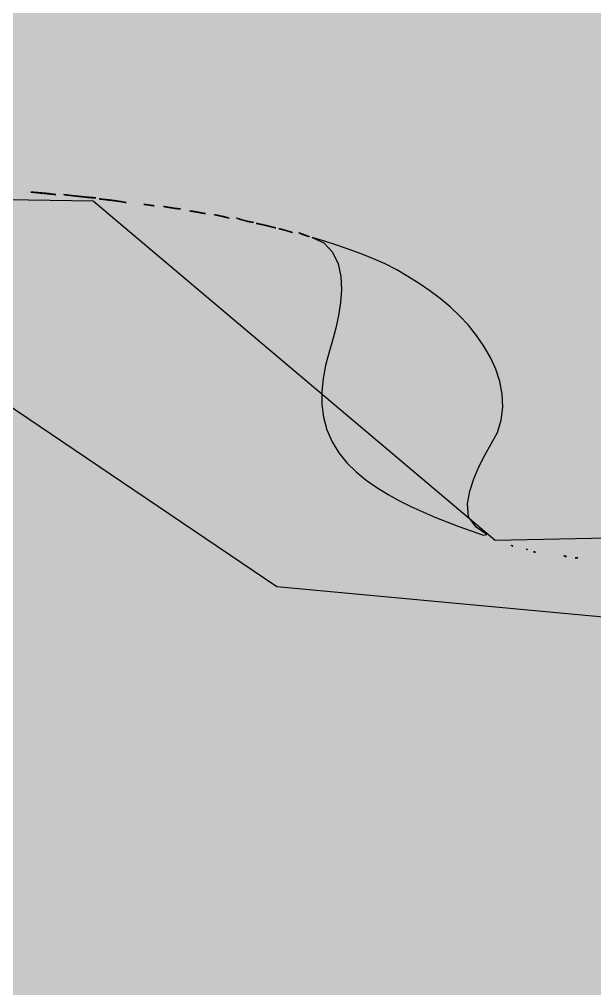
# Model space of a CAD drawing. Extents: x 0 to 1501, y 0 to 1722.
# Drawn here: x 106.284 to 107.165, y 1666.705 to 1668.19 of the extents above; entities that cross this region are included whole.
import ezdxf

# ---------------------------------------------------------------- set-up
doc = ezdxf.new("R2010")
doc.units = 0

msp = doc.modelspace()

# ---------------------------------------------------------------- hatches: boundary and pattern name
at = {"true_color": 0xf8f9fa}
msp.add_hatch(color=256, dxfattribs=at).paths.add_polyline_path([(0, 1722), (1280, 1722), (1280, 1002), (0, 1002)], flags=0)
at = {"true_color": 0xffffff}
for points in [[(0, 1722), (1280, 1722), (1280, 1656), (0, 1656)], [(124.2185, 1673.1045), (125.1031, 1673.3831), (125.9574, 1673.8873), (126.7907, 1674.4255), (126.3947, 1673.8682), (126.4948, 1673.599), (127.2128, 1674.2826), (127.8518, 1675.0394), (128.4795, 1675.7998), (129.1412, 1676.5348), (128.9962, 1676.4586), (128.3231, 1675.7296), (127.6691, 1674.9842), (127.0627, 1674.2159), (126.5213, 1673.89), (127.1729, 1674.6363), (126.4734, 1674.4188), (125.6234, 1673.9074), (124.7639, 1673.4116), (123.8934, 1672.9357), (123.0055, 1672.493), (122.0998, 1672.0882), (121.195, 1671.8706), (121.4652, 1672.6326), (120.489, 1672.51), (119.5589, 1672.1669), (118.6812, 1671.7059), (118.3606, 1670.9867), (117.997, 1670.5677), (117.0387, 1670.3117), (116.0678, 1670.1071), (115.0972, 1669.9013), (114.1282, 1669.6881), (113.18, 1669.3967), (112.2477, 1669.0574), (111.2909, 1668.7957), (110.3207, 1668.588), (109.3425, 1668.4237), (108.3717, 1668.2257), (108.8471, 1667.7892), (108.9744, 1667.5866), (107.9982, 1667.4119), (107.0133, 1667.3916), (106.3973, 1667.9117), (105.4056, 1667.927), (104.4134, 1667.934), (103.4216, 1667.9591), (102.4307, 1668.0094), (101.4421, 1668.0945), (100.4561, 1668.2043), (99.4982, 1668.4067), (98.6387, 1668.8998), (97.7182, 1669.2697), (97.1572, 1669.3012), (97.4577, 1669.2346), (98.3988, 1668.9224), (99.2624, 1668.4382), (100.1973, 1668.1171), (101.1808, 1667.9866), (102.1666, 1667.8746), (103.0666, 1667.8082), (104.0573, 1667.7546), (105.0493, 1667.735), (106.0413, 1667.7517), (106.6787, 1667.3209), (107.6623, 1667.2298), (108.649, 1667.3274), (109.6038, 1667.5865), (109.1699, 1667.9364), (109.0997, 1668.1672), (110.081, 1668.3125), (111.0535, 1668.5088), (112.0144, 1668.7558), (112.9635, 1669.0445), (113.9058, 1669.3553), (114.6731, 1669.5616), (115.6407, 1669.7748), (116.6141, 1669.9668), (117.5805, 1670.1907), (118.509, 1670.5336), (118.9316, 1671.166), (119.1263, 1671.6947), (120.0448, 1672.0691), (120.9986, 1672.3382), (120.7719, 1671.676), (121.661, 1671.7064), (122.5811, 1672.0775), (123.4825, 1672.4919), (124.2185, 1673.1045)]]:
    msp.add_hatch(color=256, dxfattribs=at).paths.add_polyline_path(points, flags=0)
at = {"true_color": 0x231f20}
for points in [[(106.34, 1667.9215), (106.3388, 1667.9217), (106.3376, 1667.9218), (106.3364, 1667.922), (106.3352, 1667.9222), (106.334, 1667.9223), (106.3328, 1667.9225), (106.3316, 1667.9227), (106.3304, 1667.9228), (106.3292, 1667.923), (106.328, 1667.9231), (106.3268, 1667.9232), (106.3256, 1667.9234), (106.3244, 1667.9235), (106.3232, 1667.9236), (106.322, 1667.9238), (106.3208, 1667.9239), (106.3196, 1667.924), (106.3184, 1667.9241), (106.3172, 1667.9242), (106.316, 1667.9243), (106.3148, 1667.9244), (106.3136, 1667.9245), (106.3124, 1667.9246), (106.3112, 1667.9247), (106.3099, 1667.9248), (106.3087, 1667.9249), (106.3075, 1667.925), (106.3063, 1667.9251), (106.3051, 1667.9252), (106.3039, 1667.9253), (106.3027, 1667.9254), (106.3015, 1667.9255), (106.3027, 1667.9254), (106.3039, 1667.9252), (106.3051, 1667.9251), (106.3063, 1667.925), (106.3075, 1667.9249), (106.3087, 1667.9248), (106.3099, 1667.9246), (106.3111, 1667.9245), (106.3123, 1667.9244), (106.3135, 1667.9243), (106.3147, 1667.9241), (106.3159, 1667.924), (106.3171, 1667.9239), (106.3183, 1667.9238), (106.3195, 1667.9237), (106.3208, 1667.9235), (106.322, 1667.9234), (106.3232, 1667.9233), (106.3244, 1667.9232), (106.3256, 1667.923), (106.3268, 1667.9229), (106.328, 1667.9228), (106.3292, 1667.9227), (106.3304, 1667.9226), (106.3316, 1667.9224), (106.3328, 1667.9223), (106.334, 1667.9222), (106.3352, 1667.9221), (106.3364, 1667.9219), (106.3376, 1667.9218), (106.3388, 1667.9216), (106.34, 1667.9215)], [(106.401, 1667.9165), (106.3995, 1667.9166), (106.3979, 1667.9167), (106.3964, 1667.9169), (106.3949, 1667.917), (106.3933, 1667.9171), (106.3918, 1667.9172), (106.3903, 1667.9174), (106.3887, 1667.9175), (106.3872, 1667.9176), (106.3857, 1667.9178), (106.3841, 1667.9179), (106.3826, 1667.9181), (106.3811, 1667.9183), (106.3795, 1667.9184), (106.378, 1667.9186), (106.3765, 1667.9187), (106.3749, 1667.9189), (106.3734, 1667.9191), (106.3719, 1667.9192), (106.3703, 1667.9194), (106.3688, 1667.9196), (106.3673, 1667.9197), (106.3658, 1667.9199), (106.3642, 1667.9201), (106.3627, 1667.9203), (106.3612, 1667.9204), (106.3596, 1667.9206), (106.3581, 1667.9208), (106.3566, 1667.921), (106.3551, 1667.9212), (106.3535, 1667.9213), (106.352, 1667.9215), (106.3535, 1667.9213), (106.3551, 1667.9211), (106.3566, 1667.9209), (106.3581, 1667.9208), (106.3596, 1667.9206), (106.3612, 1667.9204), (106.3627, 1667.9202), (106.3642, 1667.92), (106.3658, 1667.9198), (106.3673, 1667.9196), (106.3688, 1667.9195), (106.3703, 1667.9193), (106.3719, 1667.9191), (106.3734, 1667.9189), (106.3749, 1667.9187), (106.3765, 1667.9185), (106.378, 1667.9184), (106.3795, 1667.9182), (106.3811, 1667.9181), (106.3826, 1667.9179), (106.3841, 1667.9178), (106.3856, 1667.9176), (106.3872, 1667.9175), (106.3887, 1667.9173), (106.3902, 1667.9172), (106.3918, 1667.917), (106.3933, 1667.9169), (106.3948, 1667.9168), (106.3964, 1667.9167), (106.3979, 1667.9167), (106.3995, 1667.9166), (106.401, 1667.9165)], [(106.4475, 1667.9095), (106.4462, 1667.9097), (106.445, 1667.9099), (106.4437, 1667.9101), (106.4424, 1667.9104), (106.4411, 1667.9106), (106.4398, 1667.9108), (106.4386, 1667.911), (106.4373, 1667.9112), (106.436, 1667.9114), (106.4347, 1667.9116), (106.4335, 1667.9118), (106.4322, 1667.9119), (106.4309, 1667.9121), (106.4296, 1667.9123), (106.4283, 1667.9125), (106.4271, 1667.9126), (106.4258, 1667.9128), (106.4245, 1667.913), (106.4232, 1667.9131), (106.4219, 1667.9133), (106.4206, 1667.9134), (106.4194, 1667.9136), (106.4181, 1667.9137), (106.4168, 1667.9139), (106.4155, 1667.914), (106.4142, 1667.9142), (106.4129, 1667.9143), (106.4116, 1667.9144), (106.4104, 1667.9146), (106.4091, 1667.9147), (106.4078, 1667.9149), (106.4065, 1667.915), (106.4078, 1667.9148), (106.4091, 1667.9147), (106.4103, 1667.9145), (106.4116, 1667.9144), (106.4129, 1667.9142), (106.4142, 1667.914), (106.4155, 1667.9139), (106.4168, 1667.9137), (106.418, 1667.9136), (106.4193, 1667.9134), (106.4206, 1667.9132), (106.4219, 1667.9131), (106.4232, 1667.9129), (106.4245, 1667.9128), (106.4257, 1667.9126), (106.427, 1667.9124), (106.4283, 1667.9123), (106.4296, 1667.9121), (106.4309, 1667.912), (106.4322, 1667.9118), (106.4334, 1667.9117), (106.4347, 1667.9115), (106.436, 1667.9113), (106.4373, 1667.9112), (106.4386, 1667.911), (106.4399, 1667.9109), (106.4411, 1667.9106), (106.4424, 1667.9104), (106.4437, 1667.9102), (106.445, 1667.91), (106.4462, 1667.9097), (106.4475, 1667.9095)], [(106.4905, 1667.9045), (106.49, 1667.9046), (106.4895, 1667.9046), (106.489, 1667.9047), (106.4885, 1667.9048), (106.488, 1667.9048), (106.4875, 1667.9049), (106.487, 1667.905), (106.4865, 1667.905), (106.486, 1667.9051), (106.4855, 1667.9052), (106.4851, 1667.9052), (106.4846, 1667.9053), (106.4841, 1667.9054), (106.4836, 1667.9054), (106.4831, 1667.9055), (106.4826, 1667.9056), (106.4821, 1667.9056), (106.4816, 1667.9057), (106.4811, 1667.9058), (106.4806, 1667.9058), (106.4801, 1667.9059), (106.4796, 1667.906), (106.4791, 1667.906), (106.4786, 1667.9061), (106.4781, 1667.9061), (106.4776, 1667.9062), (106.4771, 1667.9062), (106.4766, 1667.9063), (106.4761, 1667.9064), (106.4756, 1667.9064), (106.4751, 1667.9065), (106.4746, 1667.9065), (106.4751, 1667.9065), (106.4756, 1667.9064), (106.4761, 1667.9064), (106.4766, 1667.9063), (106.4771, 1667.9063), (106.4776, 1667.9062), (106.4781, 1667.9062), (106.4786, 1667.9061), (106.4791, 1667.9061), (106.4796, 1667.906), (106.4801, 1667.9059), (106.4806, 1667.9059), (106.4811, 1667.9058), (106.4816, 1667.9057), (106.4821, 1667.9057), (106.4826, 1667.9056), (106.4831, 1667.9055), (106.4836, 1667.9055), (106.4841, 1667.9054), (106.4846, 1667.9053), (106.4851, 1667.9052), (106.4855, 1667.9052), (106.486, 1667.9051), (106.4865, 1667.905), (106.487, 1667.905), (106.4875, 1667.9049), (106.488, 1667.9048), (106.4885, 1667.9048), (106.489, 1667.9047), (106.4895, 1667.9046), (106.49, 1667.9046), (106.4905, 1667.9045)], [(106.531, 1667.8995), (106.5302, 1667.8996), (106.5294, 1667.8997), (106.5286, 1667.8998), (106.5277, 1667.8999), (106.5269, 1667.9), (106.5261, 1667.9001), (106.5253, 1667.9002), (106.5245, 1667.9003), (106.5237, 1667.9004), (106.5228, 1667.9005), (106.522, 1667.9006), (106.5212, 1667.9007), (106.5204, 1667.9009), (106.5196, 1667.901), (106.5188, 1667.9011), (106.518, 1667.9012), (106.5171, 1667.9014), (106.5163, 1667.9015), (106.5155, 1667.9016), (106.5147, 1667.9018), (106.5139, 1667.9019), (106.5131, 1667.902), (106.5123, 1667.9022), (106.5115, 1667.9023), (106.5107, 1667.9024), (106.5098, 1667.9026), (106.509, 1667.9027), (106.5082, 1667.9028), (106.5074, 1667.903), (106.5066, 1667.9032), (106.5058, 1667.9033), (106.505, 1667.9035), (106.5058, 1667.9033), (106.5066, 1667.9032), (106.5074, 1667.903), (106.5082, 1667.9028), (106.509, 1667.9027), (106.5098, 1667.9025), (106.5106, 1667.9023), (106.5114, 1667.9022), (106.5123, 1667.9021), (106.5131, 1667.9019), (106.5139, 1667.9018), (106.5147, 1667.9017), (106.5155, 1667.9016), (106.5163, 1667.9014), (106.5171, 1667.9013), (106.518, 1667.9012), (106.5188, 1667.9011), (106.5196, 1667.9009), (106.5204, 1667.9008), (106.5212, 1667.9007), (106.522, 1667.9006), (106.5228, 1667.9005), (106.5237, 1667.9004), (106.5245, 1667.9003), (106.5253, 1667.9002), (106.5261, 1667.9001), (106.5269, 1667.9), (106.5277, 1667.8999), (106.5286, 1667.8998), (106.5294, 1667.8997), (106.5302, 1667.8996), (106.531, 1667.8995)], [(106.5695, 1667.8925), (106.5687, 1667.8926), (106.568, 1667.8927), (106.5672, 1667.8928), (106.5665, 1667.8929), (106.5657, 1667.893), (106.565, 1667.8932), (106.5642, 1667.8933), (106.5635, 1667.8934), (106.5627, 1667.8935), (106.562, 1667.8937), (106.5612, 1667.8938), (106.5605, 1667.8939), (106.5597, 1667.8941), (106.559, 1667.8942), (106.5582, 1667.8944), (106.5575, 1667.8945), (106.5568, 1667.8946), (106.556, 1667.8948), (106.5553, 1667.8949), (106.5545, 1667.8951), (106.5538, 1667.8952), (106.553, 1667.8953), (106.5523, 1667.8955), (106.5515, 1667.8956), (106.5508, 1667.8957), (106.55, 1667.8958), (106.5493, 1667.896), (106.5485, 1667.8961), (106.5478, 1667.8962), (106.547, 1667.8963), (106.5463, 1667.8964), (106.5455, 1667.8965), (106.5463, 1667.8964), (106.547, 1667.8963), (106.5478, 1667.8962), (106.5485, 1667.8961), (106.5493, 1667.896), (106.55, 1667.8958), (106.5508, 1667.8957), (106.5515, 1667.8956), (106.5523, 1667.8955), (106.553, 1667.8953), (106.5538, 1667.8952), (106.5545, 1667.8951), (106.5553, 1667.8949), (106.556, 1667.8948), (106.5568, 1667.8946), (106.5575, 1667.8945), (106.5582, 1667.8944), (106.559, 1667.8942), (106.5597, 1667.8941), (106.5605, 1667.8939), (106.5612, 1667.8938), (106.562, 1667.8937), (106.5627, 1667.8935), (106.5635, 1667.8934), (106.5642, 1667.8933), (106.565, 1667.8932), (106.5657, 1667.893), (106.5665, 1667.8929), (106.5672, 1667.8928), (106.568, 1667.8927), (106.5687, 1667.8926), (106.5695, 1667.8925)], [(106.6055, 1667.8855), (106.6048, 1667.8857), (106.6041, 1667.8859), (106.6034, 1667.8861), (106.6027, 1667.8863), (106.6019, 1667.8865), (106.6012, 1667.8867), (106.6005, 1667.8869), (106.5998, 1667.8871), (106.5991, 1667.8873), (106.5984, 1667.8874), (106.5976, 1667.8876), (106.5969, 1667.8878), (106.5962, 1667.8879), (106.5955, 1667.8881), (106.5948, 1667.8883), (106.594, 1667.8884), (106.5933, 1667.8886), (106.5926, 1667.8887), (106.5919, 1667.8889), (106.5912, 1667.889), (106.5904, 1667.8892), (106.5897, 1667.8894), (106.589, 1667.8895), (106.5883, 1667.8897), (106.5875, 1667.8898), (106.5868, 1667.89), (106.5861, 1667.8902), (106.5854, 1667.8903), (106.5847, 1667.8905), (106.5839, 1667.8907), (106.5832, 1667.8908), (106.5825, 1667.891), (106.5832, 1667.8908), (106.5839, 1667.8906), (106.5847, 1667.8905), (106.5854, 1667.8903), (106.5861, 1667.8901), (106.5868, 1667.89), (106.5875, 1667.8898), (106.5883, 1667.8896), (106.589, 1667.8895), (106.5897, 1667.8893), (106.5904, 1667.8892), (106.5911, 1667.889), (106.5919, 1667.8889), (106.5926, 1667.8887), (106.5933, 1667.8885), (106.594, 1667.8884), (106.5948, 1667.8882), (106.5955, 1667.8881), (106.5962, 1667.8879), (106.5969, 1667.8877), (106.5976, 1667.8876), (106.5984, 1667.8874), (106.5991, 1667.8872), (106.5998, 1667.887), (106.6005, 1667.8868), (106.6012, 1667.8867), (106.6019, 1667.8865), (106.6026, 1667.8863), (106.6034, 1667.8861), (106.6041, 1667.8859), (106.6048, 1667.8857), (106.6055, 1667.8855)], [(106.643, 1667.879), (106.6422, 1667.8791), (106.6413, 1667.8792), (106.6405, 1667.8793), (106.6396, 1667.8795), (106.6388, 1667.8796), (106.6379, 1667.8797), (106.6371, 1667.8799), (106.6363, 1667.8801), (106.6354, 1667.8802), (106.6346, 1667.8804), (106.6337, 1667.8806), (106.6329, 1667.8808), (106.6321, 1667.881), (106.6313, 1667.8812), (106.6304, 1667.8814), (106.6296, 1667.8816), (106.6288, 1667.8819), (106.628, 1667.8821), (106.6271, 1667.8824), (106.6263, 1667.8826), (106.6255, 1667.8828), (106.6247, 1667.8831), (106.6239, 1667.8833), (106.6231, 1667.8836), (106.6222, 1667.8838), (106.6214, 1667.8841), (106.6206, 1667.8843), (106.6198, 1667.8845), (106.619, 1667.8848), (106.6181, 1667.885), (106.6173, 1667.8853), (106.6165, 1667.8855), (106.6173, 1667.8853), (106.6181, 1667.885), (106.619, 1667.8848), (106.6198, 1667.8845), (106.6206, 1667.8843), (106.6214, 1667.8841), (106.6222, 1667.8838), (106.6231, 1667.8836), (106.6239, 1667.8834), (106.6247, 1667.8831), (106.6255, 1667.8829), (106.6263, 1667.8826), (106.6272, 1667.8824), (106.628, 1667.8822), (106.6288, 1667.8819), (106.6296, 1667.8817), (106.6304, 1667.8815), (106.6313, 1667.8812), (106.6321, 1667.881), (106.6329, 1667.8807), (106.6337, 1667.8805), (106.6346, 1667.8804), (106.6354, 1667.8802), (106.6362, 1667.88), (106.6371, 1667.8799), (106.6379, 1667.8797), (106.6388, 1667.8796), (106.6396, 1667.8794), (106.6405, 1667.8793), (106.6413, 1667.8792), (106.6422, 1667.8791), (106.643, 1667.879)], [(106.677, 1667.8705), (106.6761, 1667.8707), (106.6751, 1667.871), (106.6742, 1667.8712), (106.6733, 1667.8714), (106.6723, 1667.8717), (106.6714, 1667.8719), (106.6705, 1667.8721), (106.6695, 1667.8723), (106.6686, 1667.8726), (106.6677, 1667.8728), (106.6667, 1667.873), (106.6658, 1667.8733), (106.6649, 1667.8735), (106.6639, 1667.8737), (106.663, 1667.874), (106.662, 1667.8742), (106.6611, 1667.8744), (106.6602, 1667.8747), (106.6592, 1667.8749), (106.6583, 1667.8751), (106.6574, 1667.8753), (106.6564, 1667.8755), (106.6555, 1667.8757), (106.6545, 1667.8759), (106.6536, 1667.8761), (106.6527, 1667.8763), (106.6517, 1667.8765), (106.6508, 1667.8767), (106.6498, 1667.8769), (106.6489, 1667.8771), (106.6479, 1667.8773), (106.647, 1667.8775), (106.6479, 1667.8773), (106.6489, 1667.8771), (106.6498, 1667.8769), (106.6508, 1667.8767), (106.6517, 1667.8765), (106.6527, 1667.8763), (106.6536, 1667.8761), (106.6545, 1667.8759), (106.6555, 1667.8757), (106.6564, 1667.8755), (106.6574, 1667.8753), (106.6583, 1667.8751), (106.6592, 1667.8749), (106.6602, 1667.8747), (106.6611, 1667.8744), (106.662, 1667.8742), (106.663, 1667.874), (106.6639, 1667.8737), (106.6649, 1667.8735), (106.6658, 1667.8733), (106.6667, 1667.8731), (106.6677, 1667.8728), (106.6686, 1667.8726), (106.6695, 1667.8724), (106.6705, 1667.8721), (106.6714, 1667.8719), (106.6723, 1667.8717), (106.6733, 1667.8714), (106.6742, 1667.8712), (106.6751, 1667.871), (106.6761, 1667.8707), (106.677, 1667.8705)], [(106.7025, 1667.8635), (106.7018, 1667.8637), (106.7012, 1667.8639), (106.7005, 1667.8641), (106.6999, 1667.8643), (106.6992, 1667.8645), (106.6986, 1667.8647), (106.6979, 1667.8649), (106.6973, 1667.8651), (106.6966, 1667.8652), (106.696, 1667.8654), (106.6953, 1667.8656), (106.6946, 1667.8658), (106.694, 1667.866), (106.6933, 1667.8662), (106.6927, 1667.8664), (106.692, 1667.8666), (106.6914, 1667.8668), (106.6907, 1667.867), (106.6901, 1667.8672), (106.6894, 1667.8674), (106.6888, 1667.8676), (106.6881, 1667.8678), (106.6874, 1667.8679), (106.6868, 1667.8681), (106.6861, 1667.8683), (106.6855, 1667.8685), (106.6848, 1667.8686), (106.6841, 1667.8688), (106.6835, 1667.869), (106.6828, 1667.8692), (106.6822, 1667.8693), (106.6815, 1667.8695), (106.6822, 1667.8693), (106.6828, 1667.8692), (106.6835, 1667.869), (106.6841, 1667.8688), (106.6848, 1667.8686), (106.6855, 1667.8685), (106.6861, 1667.8683), (106.6868, 1667.8681), (106.6874, 1667.868), (106.6881, 1667.8678), (106.6888, 1667.8676), (106.6894, 1667.8674), (106.6901, 1667.8673), (106.6907, 1667.8671), (106.6914, 1667.8669), (106.6921, 1667.8667), (106.6927, 1667.8665), (106.6934, 1667.8663), (106.694, 1667.8661), (106.6947, 1667.8659), (106.6953, 1667.8657), (106.696, 1667.8655), (106.6966, 1667.8653), (106.6973, 1667.8651), (106.6979, 1667.8649), (106.6986, 1667.8647), (106.6992, 1667.8645), (106.6999, 1667.8643), (106.7005, 1667.8641), (106.7012, 1667.8639), (106.7018, 1667.8637), (106.7025, 1667.8635)], [(106.7285, 1667.857), (106.728, 1667.8572), (106.7275, 1667.8574), (106.727, 1667.8576), (106.7265, 1667.8577), (106.726, 1667.8579), (106.7255, 1667.8581), (106.725, 1667.8583), (106.7245, 1667.8585), (106.724, 1667.8587), (106.7235, 1667.8589), (106.723, 1667.8591), (106.7225, 1667.8592), (106.722, 1667.8594), (106.7215, 1667.8596), (106.721, 1667.8598), (106.7205, 1667.86), (106.72, 1667.8602), (106.7195, 1667.8604), (106.719, 1667.8606), (106.7185, 1667.8608), (106.718, 1667.8609), (106.7175, 1667.8611), (106.717, 1667.8613), (106.7165, 1667.8615), (106.716, 1667.8617), (106.7155, 1667.8619), (106.715, 1667.8621), (106.7145, 1667.8623), (106.714, 1667.8624), (106.7135, 1667.8626), (106.713, 1667.8628), (106.7125, 1667.863), (106.713, 1667.8628), (106.7135, 1667.8625), (106.714, 1667.8623), (106.7144, 1667.8621), (106.7149, 1667.8618), (106.7154, 1667.8616), (106.7159, 1667.8614), (106.7164, 1667.8612), (106.7169, 1667.861), (106.7174, 1667.8608), (106.7179, 1667.8606), (106.7184, 1667.8604), (106.7189, 1667.8602), (106.7194, 1667.8601), (106.7199, 1667.8599), (106.7204, 1667.8597), (106.7209, 1667.8596), (106.7214, 1667.8594), (106.7219, 1667.8592), (106.7224, 1667.8591), (106.7229, 1667.8589), (106.7234, 1667.8587), (106.724, 1667.8586), (106.7245, 1667.8584), (106.725, 1667.8582), (106.7255, 1667.8581), (106.726, 1667.8579), (106.7265, 1667.8577), (106.727, 1667.8576), (106.7275, 1667.8574), (106.728, 1667.8572), (106.7285, 1667.857)], [(106.7325, 1667.856), (106.7505, 1667.8479), (106.764, 1667.8334), (106.7724, 1667.8154), (106.7765, 1667.7959), (106.7774, 1667.7761), (106.7761, 1667.7562), (106.7731, 1667.7365), (106.7689, 1667.7171), (106.7637, 1667.6979), (106.758, 1667.6788), (106.7531, 1667.6595), (106.7496, 1667.6399), (106.7476, 1667.6201), (106.7477, 1667.6002), (106.7502, 1667.5805), (106.7553, 1667.5613), (106.7631, 1667.543), (106.7735, 1667.526), (106.786, 1667.5106), (106.8002, 1667.4966), (106.8156, 1667.484), (106.8319, 1667.4726), (106.8489, 1667.4622), (106.8663, 1667.4526), (106.8841, 1667.4437), (106.9022, 1667.4354), (106.9205, 1667.4276), (106.939, 1667.4202), (106.9576, 1667.4131), (106.9763, 1667.4063), (106.9951, 1667.3998), (107.0002, 1667.4007), (106.9841, 1667.4122), (106.9722, 1667.428), (106.9708, 1667.4477), (106.9744, 1667.4672), (106.9804, 1667.4862), (106.988, 1667.5046), (106.997, 1667.5223), (107.007, 1667.5395), (107.0164, 1667.5571), (107.0223, 1667.576), (107.0247, 1667.5958), (107.0238, 1667.6156), (107.0201, 1667.6352), (107.0139, 1667.6541), (107.0058, 1667.6722), (106.9959, 1667.6895), (106.9845, 1667.7058), (106.972, 1667.7213), (106.9584, 1667.7358), (106.9439, 1667.7495), (106.9287, 1667.7623), (106.9128, 1667.7743), (106.8964, 1667.7856), (106.8795, 1667.7961), (106.8624, 1667.8062), (106.8447, 1667.8153), (106.8265, 1667.8233), (106.808, 1667.8307), (106.7893, 1667.8376), (106.7705, 1667.8441), (106.7515, 1667.8502), (106.7325, 1667.856)], [(107.038, 1667.3845), (107.0381, 1667.3844), (107.0381, 1667.3844), (107.0382, 1667.3843), (107.0382, 1667.3843), (107.0383, 1667.3842), (107.0384, 1667.3842), (107.0384, 1667.3841), (107.0385, 1667.3841), (107.0385, 1667.384), (107.0386, 1667.384), (107.0387, 1667.3839), (107.0387, 1667.3838), (107.0388, 1667.3838), (107.0388, 1667.3837), (107.0389, 1667.3837), (107.039, 1667.3836), (107.039, 1667.3836), (107.0391, 1667.3836), (107.0392, 1667.3835), (107.0392, 1667.3835), (107.0393, 1667.3834), (107.0394, 1667.3834), (107.0394, 1667.3833), (107.0395, 1667.3833), (107.0396, 1667.3833), (107.0396, 1667.3832), (107.0397, 1667.3832), (107.0398, 1667.3831), (107.0398, 1667.3831), (107.0399, 1667.3831), (107.04, 1667.383), (107.0399, 1667.383), (107.0399, 1667.383), (107.0398, 1667.383), (107.0397, 1667.383), (107.0396, 1667.383), (107.0395, 1667.3831), (107.0395, 1667.3831), (107.0394, 1667.3832), (107.0393, 1667.3832), (107.0393, 1667.3832), (107.0392, 1667.3833), (107.0391, 1667.3833), (107.0391, 1667.3834), (107.039, 1667.3834), (107.0389, 1667.3834), (107.0388, 1667.3835), (107.0388, 1667.3835), (107.0387, 1667.3836), (107.0386, 1667.3836), (107.0386, 1667.3836), (107.0385, 1667.3837), (107.0384, 1667.3837), (107.0384, 1667.3838), (107.0384, 1667.3839), (107.0383, 1667.3839), (107.0383, 1667.384), (107.0382, 1667.3841), (107.0382, 1667.3842), (107.0382, 1667.3842), (107.0381, 1667.3843), (107.0381, 1667.3844), (107.038, 1667.3844), (107.038, 1667.3845)], [(107.061, 1667.3785), (107.061, 1667.3785), (107.0611, 1667.3784), (107.0611, 1667.3784), (107.0611, 1667.3784), (107.0612, 1667.3783), (107.0612, 1667.3783), (107.0612, 1667.3783), (107.0613, 1667.3783), (107.0613, 1667.3782), (107.0613, 1667.3782), (107.0613, 1667.3782), (107.0614, 1667.3781), (107.0614, 1667.3781), (107.0614, 1667.3781), (107.0615, 1667.378), (107.0615, 1667.378), (107.0615, 1667.378), (107.0616, 1667.3779), (107.0616, 1667.3779), (107.0616, 1667.3779), (107.0617, 1667.3778), (107.0617, 1667.3778), (107.0617, 1667.3778), (107.0618, 1667.3778), (107.0618, 1667.3777), (107.0618, 1667.3777), (107.0618, 1667.3777), (107.0619, 1667.3776), (107.0619, 1667.3776), (107.0619, 1667.3776), (107.062, 1667.3775), (107.062, 1667.3775), (107.062, 1667.3775), (107.0619, 1667.3776), (107.0619, 1667.3776), (107.0619, 1667.3776), (107.0618, 1667.3777), (107.0618, 1667.3777), (107.0618, 1667.3777), (107.0618, 1667.3778), (107.0617, 1667.3778), (107.0617, 1667.3778), (107.0617, 1667.3778), (107.0616, 1667.3779), (107.0616, 1667.3779), (107.0616, 1667.3779), (107.0615, 1667.378), (107.0615, 1667.378), (107.0615, 1667.378), (107.0614, 1667.3781), (107.0614, 1667.3781), (107.0614, 1667.3781), (107.0613, 1667.3782), (107.0613, 1667.3782), (107.0613, 1667.3782), (107.0613, 1667.3783), (107.0612, 1667.3783), (107.0612, 1667.3783), (107.0612, 1667.3783), (107.0611, 1667.3784), (107.0611, 1667.3784), (107.0611, 1667.3784), (107.061, 1667.3785), (107.061, 1667.3785)], [(107.072, 1667.3745), (107.0721, 1667.3745), (107.0722, 1667.3744), (107.0723, 1667.3744), (107.0724, 1667.3743), (107.0725, 1667.3743), (107.0725, 1667.3743), (107.0726, 1667.3742), (107.0727, 1667.3742), (107.0728, 1667.3741), (107.0729, 1667.3741), (107.073, 1667.3741), (107.0731, 1667.374), (107.0732, 1667.374), (107.0733, 1667.374), (107.0734, 1667.3739), (107.0735, 1667.3739), (107.0736, 1667.3739), (107.0737, 1667.3739), (107.0738, 1667.3738), (107.0739, 1667.3738), (107.074, 1667.3738), (107.074, 1667.3738), (107.0741, 1667.3737), (107.0742, 1667.3737), (107.0743, 1667.3737), (107.0744, 1667.3737), (107.0745, 1667.3736), (107.0746, 1667.3736), (107.0747, 1667.3736), (107.0748, 1667.3736), (107.0749, 1667.3735), (107.075, 1667.3735), (107.0749, 1667.3736), (107.0748, 1667.3736), (107.0747, 1667.3737), (107.0746, 1667.3737), (107.0746, 1667.3737), (107.0745, 1667.3738), (107.0744, 1667.3738), (107.0743, 1667.3739), (107.0742, 1667.3739), (107.0741, 1667.3739), (107.074, 1667.374), (107.0739, 1667.374), (107.0738, 1667.374), (107.0737, 1667.374), (107.0736, 1667.3741), (107.0735, 1667.3741), (107.0734, 1667.3741), (107.0733, 1667.3742), (107.0732, 1667.3742), (107.0732, 1667.3742), (107.0731, 1667.3742), (107.073, 1667.3743), (107.0729, 1667.3743), (107.0728, 1667.3743), (107.0727, 1667.3744), (107.0726, 1667.3744), (107.0725, 1667.3744), (107.0724, 1667.3745), (107.0723, 1667.3745), (107.0722, 1667.3745), (107.0721, 1667.3745), (107.072, 1667.3745)], [(107.1185, 1667.368), (107.1186, 1667.368), (107.1187, 1667.3679), (107.1189, 1667.3679), (107.119, 1667.3678), (107.1191, 1667.3678), (107.1192, 1667.3677), (107.1194, 1667.3677), (107.1195, 1667.3677), (107.1196, 1667.3676), (107.1197, 1667.3676), (107.1198, 1667.3675), (107.12, 1667.3675), (107.1201, 1667.3675), (107.1202, 1667.3675), (107.1203, 1667.3674), (107.1205, 1667.3674), (107.1206, 1667.3674), (107.1207, 1667.3674), (107.1209, 1667.3673), (107.121, 1667.3673), (107.1211, 1667.3673), (107.1212, 1667.3673), (107.1214, 1667.3672), (107.1215, 1667.3672), (107.1216, 1667.3672), (107.1217, 1667.3672), (107.1219, 1667.3671), (107.122, 1667.3671), (107.1221, 1667.3671), (107.1222, 1667.3671), (107.1224, 1667.367), (107.1225, 1667.367), (107.1224, 1667.367), (107.1223, 1667.3671), (107.1221, 1667.3671), (107.122, 1667.3671), (107.1219, 1667.3672), (107.1218, 1667.3672), (107.1216, 1667.3673), (107.1215, 1667.3673), (107.1214, 1667.3673), (107.1213, 1667.3674), (107.1211, 1667.3674), (107.121, 1667.3675), (107.1209, 1667.3675), (107.1208, 1667.3675), (107.1206, 1667.3676), (107.1205, 1667.3676), (107.1204, 1667.3676), (107.1203, 1667.3676), (107.1201, 1667.3677), (107.12, 1667.3677), (107.1199, 1667.3677), (107.1198, 1667.3677), (107.1196, 1667.3678), (107.1195, 1667.3678), (107.1194, 1667.3678), (107.1193, 1667.3678), (107.1191, 1667.3679), (107.119, 1667.3679), (107.1189, 1667.3679), (107.1188, 1667.368), (107.1186, 1667.368), (107.1185, 1667.368)], [(107.1355, 1667.365), (107.1356, 1667.365), (107.1357, 1667.365), (107.1359, 1667.365), (107.136, 1667.365), (107.1361, 1667.365), (107.1362, 1667.365), (107.1364, 1667.365), (107.1365, 1667.365), (107.1366, 1667.365), (107.1367, 1667.365), (107.1369, 1667.365), (107.137, 1667.365), (107.1371, 1667.365), (107.1372, 1667.365), (107.1374, 1667.365), (107.1375, 1667.365), (107.1376, 1667.365), (107.1378, 1667.365), (107.1379, 1667.365), (107.138, 1667.365), (107.1381, 1667.365), (107.1383, 1667.365), (107.1384, 1667.365), (107.1385, 1667.365), (107.1386, 1667.365), (107.1388, 1667.365), (107.1389, 1667.365), (107.139, 1667.365), (107.1391, 1667.365), (107.1392, 1667.365), (107.1394, 1667.365), (107.1395, 1667.365), (107.1394, 1667.365), (107.1392, 1667.365), (107.1391, 1667.365), (107.139, 1667.365), (107.1389, 1667.365), (107.1388, 1667.365), (107.1386, 1667.365), (107.1385, 1667.365), (107.1384, 1667.365), (107.1383, 1667.365), (107.1381, 1667.365), (107.138, 1667.365), (107.1379, 1667.365), (107.1378, 1667.365), (107.1376, 1667.365), (107.1375, 1667.365), (107.1374, 1667.365), (107.1372, 1667.365), (107.1371, 1667.365), (107.137, 1667.365), (107.1369, 1667.365), (107.1367, 1667.365), (107.1366, 1667.365), (107.1365, 1667.365), (107.1364, 1667.365), (107.1362, 1667.365), (107.1361, 1667.365), (107.136, 1667.365), (107.1359, 1667.365), (107.1357, 1667.365), (107.1356, 1667.365), (107.1355, 1667.365)]]:
    msp.add_hatch(color=256, dxfattribs=at).paths.add_polyline_path(points, flags=0)

# ---------------------------------------------------------------- linework, layer by layer
at = {"true_color": 0xffffff}
for points in [[(117.997, 1670.5677), (117.0387, 1670.3117), (116.0678, 1670.1071), (115.0972, 1669.9013), (114.1282, 1669.6881), (113.18, 1669.3967), (112.2477, 1669.0574), (111.2909, 1668.7957), (110.3207, 1668.588), (109.3425, 1668.4237), (108.3717, 1668.2257), (108.8471, 1667.7892), (108.9744, 1667.5866), (107.9982, 1667.4119), (107.0133, 1667.3916), (106.3973, 1667.9117), (105.4056, 1667.927), (104.4134, 1667.934), (103.4216, 1667.9591), (102.4307, 1668.0094), (101.4421, 1668.0945)], [(101.1808, 1667.9866), (102.1666, 1667.8746), (103.0666, 1667.8082), (104.0573, 1667.7546), (105.0493, 1667.735), (106.0413, 1667.7517), (106.6787, 1667.3209), (107.6623, 1667.2298), (108.649, 1667.3274), (109.6038, 1667.5865), (109.1699, 1667.9364), (109.0997, 1668.1672), (110.081, 1668.3125), (111.0535, 1668.5088), (112.0144, 1668.7558), (112.9635, 1669.0445), (113.9058, 1669.3553), (114.6731, 1669.5616), (115.6407, 1669.7748), (116.6141, 1669.9668), (117.5805, 1670.1907)]]:
    msp.add_lwpolyline(points, dxfattribs=at)
at = {"true_color": 0x231f20}
for points in [[(106.34, 1667.9215), (106.3388, 1667.9217), (106.3376, 1667.9218), (106.3364, 1667.922), (106.3352, 1667.9222), (106.334, 1667.9223), (106.3328, 1667.9225), (106.3316, 1667.9227), (106.3304, 1667.9228), (106.3292, 1667.923), (106.328, 1667.9231), (106.3268, 1667.9232), (106.3256, 1667.9234), (106.3244, 1667.9235), (106.3232, 1667.9236), (106.322, 1667.9238), (106.3208, 1667.9239), (106.3196, 1667.924), (106.3184, 1667.9241), (106.3172, 1667.9242), (106.316, 1667.9243), (106.3148, 1667.9244), (106.3136, 1667.9245), (106.3124, 1667.9246), (106.3112, 1667.9247), (106.3099, 1667.9248), (106.3087, 1667.9249), (106.3075, 1667.925), (106.3063, 1667.9251), (106.3051, 1667.9252), (106.3039, 1667.9253), (106.3027, 1667.9254), (106.3015, 1667.9255), (106.3027, 1667.9254), (106.3039, 1667.9252), (106.3051, 1667.9251), (106.3063, 1667.925), (106.3075, 1667.9249), (106.3087, 1667.9248), (106.3099, 1667.9246), (106.3111, 1667.9245), (106.3123, 1667.9244), (106.3135, 1667.9243), (106.3147, 1667.9241), (106.3159, 1667.924), (106.3171, 1667.9239), (106.3183, 1667.9238), (106.3195, 1667.9237), (106.3208, 1667.9235), (106.322, 1667.9234), (106.3232, 1667.9233), (106.3244, 1667.9232), (106.3256, 1667.923), (106.3268, 1667.9229), (106.328, 1667.9228), (106.3292, 1667.9227), (106.3304, 1667.9226), (106.3316, 1667.9224), (106.3328, 1667.9223), (106.334, 1667.9222), (106.3352, 1667.9221), (106.3364, 1667.9219), (106.3376, 1667.9218), (106.3388, 1667.9216), (106.34, 1667.9215)], [(106.401, 1667.9165), (106.3995, 1667.9166), (106.3979, 1667.9167), (106.3964, 1667.9169), (106.3949, 1667.917), (106.3933, 1667.9171), (106.3918, 1667.9172), (106.3903, 1667.9174), (106.3887, 1667.9175), (106.3872, 1667.9176), (106.3857, 1667.9178), (106.3841, 1667.9179), (106.3826, 1667.9181), (106.3811, 1667.9183), (106.3795, 1667.9184), (106.378, 1667.9186), (106.3765, 1667.9187), (106.3749, 1667.9189), (106.3734, 1667.9191), (106.3719, 1667.9192), (106.3703, 1667.9194), (106.3688, 1667.9196), (106.3673, 1667.9197), (106.3658, 1667.9199), (106.3642, 1667.9201), (106.3627, 1667.9203), (106.3612, 1667.9204), (106.3596, 1667.9206), (106.3581, 1667.9208), (106.3566, 1667.921), (106.3551, 1667.9212), (106.3535, 1667.9213), (106.352, 1667.9215), (106.3535, 1667.9213), (106.3551, 1667.9211), (106.3566, 1667.9209), (106.3581, 1667.9208), (106.3596, 1667.9206), (106.3612, 1667.9204), (106.3627, 1667.9202), (106.3642, 1667.92), (106.3658, 1667.9198), (106.3673, 1667.9196), (106.3688, 1667.9195), (106.3703, 1667.9193), (106.3719, 1667.9191), (106.3734, 1667.9189), (106.3749, 1667.9187), (106.3765, 1667.9185), (106.378, 1667.9184), (106.3795, 1667.9182), (106.3811, 1667.9181), (106.3826, 1667.9179), (106.3841, 1667.9178), (106.3856, 1667.9176), (106.3872, 1667.9175), (106.3887, 1667.9173), (106.3902, 1667.9172), (106.3918, 1667.917), (106.3933, 1667.9169), (106.3948, 1667.9168), (106.3964, 1667.9167), (106.3979, 1667.9167), (106.3995, 1667.9166), (106.401, 1667.9165)], [(106.4475, 1667.9095), (106.4462, 1667.9097), (106.445, 1667.9099), (106.4437, 1667.9101), (106.4424, 1667.9104), (106.4411, 1667.9106), (106.4398, 1667.9108), (106.4386, 1667.911), (106.4373, 1667.9112), (106.436, 1667.9114), (106.4347, 1667.9116), (106.4335, 1667.9118), (106.4322, 1667.9119), (106.4309, 1667.9121), (106.4296, 1667.9123), (106.4283, 1667.9125), (106.4271, 1667.9126), (106.4258, 1667.9128), (106.4245, 1667.913), (106.4232, 1667.9131), (106.4219, 1667.9133), (106.4206, 1667.9134), (106.4194, 1667.9136), (106.4181, 1667.9137), (106.4168, 1667.9139), (106.4155, 1667.914), (106.4142, 1667.9142), (106.4129, 1667.9143), (106.4116, 1667.9144), (106.4104, 1667.9146), (106.4091, 1667.9147), (106.4078, 1667.9149), (106.4065, 1667.915), (106.4078, 1667.9148), (106.4091, 1667.9147), (106.4103, 1667.9145), (106.4116, 1667.9144), (106.4129, 1667.9142), (106.4142, 1667.914), (106.4155, 1667.9139), (106.4168, 1667.9137), (106.418, 1667.9136), (106.4193, 1667.9134), (106.4206, 1667.9132), (106.4219, 1667.9131), (106.4232, 1667.9129), (106.4245, 1667.9128), (106.4257, 1667.9126), (106.427, 1667.9124), (106.4283, 1667.9123), (106.4296, 1667.9121), (106.4309, 1667.912), (106.4322, 1667.9118), (106.4334, 1667.9117), (106.4347, 1667.9115), (106.436, 1667.9113), (106.4373, 1667.9112), (106.4386, 1667.911), (106.4399, 1667.9109), (106.4411, 1667.9106), (106.4424, 1667.9104), (106.4437, 1667.9102), (106.445, 1667.91), (106.4462, 1667.9097), (106.4475, 1667.9095)], [(106.4905, 1667.9045), (106.49, 1667.9046), (106.4895, 1667.9046), (106.489, 1667.9047), (106.4885, 1667.9048), (106.488, 1667.9048), (106.4875, 1667.9049), (106.487, 1667.905), (106.4865, 1667.905), (106.486, 1667.9051), (106.4855, 1667.9052), (106.4851, 1667.9052), (106.4846, 1667.9053), (106.4841, 1667.9054), (106.4836, 1667.9054), (106.4831, 1667.9055), (106.4826, 1667.9056), (106.4821, 1667.9056), (106.4816, 1667.9057), (106.4811, 1667.9058), (106.4806, 1667.9058), (106.4801, 1667.9059), (106.4796, 1667.906), (106.4791, 1667.906), (106.4786, 1667.9061), (106.4781, 1667.9061), (106.4776, 1667.9062), (106.4771, 1667.9062), (106.4766, 1667.9063), (106.4761, 1667.9064), (106.4756, 1667.9064), (106.4751, 1667.9065), (106.4746, 1667.9065), (106.4751, 1667.9065), (106.4756, 1667.9064), (106.4761, 1667.9064), (106.4766, 1667.9063), (106.4771, 1667.9063), (106.4776, 1667.9062), (106.4781, 1667.9062), (106.4786, 1667.9061), (106.4791, 1667.9061), (106.4796, 1667.906), (106.4801, 1667.9059), (106.4806, 1667.9059), (106.4811, 1667.9058), (106.4816, 1667.9057), (106.4821, 1667.9057), (106.4826, 1667.9056), (106.4831, 1667.9055), (106.4836, 1667.9055), (106.4841, 1667.9054), (106.4846, 1667.9053), (106.4851, 1667.9052), (106.4855, 1667.9052), (106.486, 1667.9051), (106.4865, 1667.905), (106.487, 1667.905), (106.4875, 1667.9049), (106.488, 1667.9048), (106.4885, 1667.9048), (106.489, 1667.9047), (106.4895, 1667.9046), (106.49, 1667.9046), (106.4905, 1667.9045)], [(106.531, 1667.8995), (106.5302, 1667.8996), (106.5294, 1667.8997), (106.5286, 1667.8998), (106.5277, 1667.8999), (106.5269, 1667.9), (106.5261, 1667.9001), (106.5253, 1667.9002), (106.5245, 1667.9003), (106.5237, 1667.9004), (106.5228, 1667.9005), (106.522, 1667.9006), (106.5212, 1667.9007), (106.5204, 1667.9009), (106.5196, 1667.901), (106.5188, 1667.9011), (106.518, 1667.9012), (106.5171, 1667.9014), (106.5163, 1667.9015), (106.5155, 1667.9016), (106.5147, 1667.9018), (106.5139, 1667.9019), (106.5131, 1667.902), (106.5123, 1667.9022), (106.5115, 1667.9023), (106.5107, 1667.9024), (106.5098, 1667.9026), (106.509, 1667.9027), (106.5082, 1667.9028), (106.5074, 1667.903), (106.5066, 1667.9032), (106.5058, 1667.9033), (106.505, 1667.9035), (106.5058, 1667.9033), (106.5066, 1667.9032), (106.5074, 1667.903), (106.5082, 1667.9028), (106.509, 1667.9027), (106.5098, 1667.9025), (106.5106, 1667.9023), (106.5114, 1667.9022), (106.5123, 1667.9021), (106.5131, 1667.9019), (106.5139, 1667.9018), (106.5147, 1667.9017), (106.5155, 1667.9016), (106.5163, 1667.9014), (106.5171, 1667.9013), (106.518, 1667.9012), (106.5188, 1667.9011), (106.5196, 1667.9009), (106.5204, 1667.9008), (106.5212, 1667.9007), (106.522, 1667.9006), (106.5228, 1667.9005), (106.5237, 1667.9004), (106.5245, 1667.9003), (106.5253, 1667.9002), (106.5261, 1667.9001), (106.5269, 1667.9), (106.5277, 1667.8999), (106.5286, 1667.8998), (106.5294, 1667.8997), (106.5302, 1667.8996), (106.531, 1667.8995)], [(106.5695, 1667.8925), (106.5687, 1667.8926), (106.568, 1667.8927), (106.5672, 1667.8928), (106.5665, 1667.8929), (106.5657, 1667.893), (106.565, 1667.8932), (106.5642, 1667.8933), (106.5635, 1667.8934), (106.5627, 1667.8935), (106.562, 1667.8937), (106.5612, 1667.8938), (106.5605, 1667.8939), (106.5597, 1667.8941), (106.559, 1667.8942), (106.5582, 1667.8944), (106.5575, 1667.8945), (106.5568, 1667.8946), (106.556, 1667.8948), (106.5553, 1667.8949), (106.5545, 1667.8951), (106.5538, 1667.8952), (106.553, 1667.8953), (106.5523, 1667.8955), (106.5515, 1667.8956), (106.5508, 1667.8957), (106.55, 1667.8958), (106.5493, 1667.896), (106.5485, 1667.8961), (106.5478, 1667.8962), (106.547, 1667.8963), (106.5463, 1667.8964), (106.5455, 1667.8965), (106.5463, 1667.8964), (106.547, 1667.8963), (106.5478, 1667.8962), (106.5485, 1667.8961), (106.5493, 1667.896), (106.55, 1667.8958), (106.5508, 1667.8957), (106.5515, 1667.8956), (106.5523, 1667.8955), (106.553, 1667.8953), (106.5538, 1667.8952), (106.5545, 1667.8951), (106.5553, 1667.8949), (106.556, 1667.8948), (106.5568, 1667.8946), (106.5575, 1667.8945), (106.5582, 1667.8944), (106.559, 1667.8942), (106.5597, 1667.8941), (106.5605, 1667.8939), (106.5612, 1667.8938), (106.562, 1667.8937), (106.5627, 1667.8935), (106.5635, 1667.8934), (106.5642, 1667.8933), (106.565, 1667.8932), (106.5657, 1667.893), (106.5665, 1667.8929), (106.5672, 1667.8928), (106.568, 1667.8927), (106.5687, 1667.8926), (106.5695, 1667.8925)], [(106.6055, 1667.8855), (106.6048, 1667.8857), (106.6041, 1667.8859), (106.6034, 1667.8861), (106.6027, 1667.8863), (106.6019, 1667.8865), (106.6012, 1667.8867), (106.6005, 1667.8869), (106.5998, 1667.8871), (106.5991, 1667.8873), (106.5984, 1667.8874), (106.5976, 1667.8876), (106.5969, 1667.8878), (106.5962, 1667.8879), (106.5955, 1667.8881), (106.5948, 1667.8883), (106.594, 1667.8884), (106.5933, 1667.8886), (106.5926, 1667.8887), (106.5919, 1667.8889), (106.5912, 1667.889), (106.5904, 1667.8892), (106.5897, 1667.8894), (106.589, 1667.8895), (106.5883, 1667.8897), (106.5875, 1667.8898), (106.5868, 1667.89), (106.5861, 1667.8902), (106.5854, 1667.8903), (106.5847, 1667.8905), (106.5839, 1667.8907), (106.5832, 1667.8908), (106.5825, 1667.891), (106.5832, 1667.8908), (106.5839, 1667.8906), (106.5847, 1667.8905), (106.5854, 1667.8903), (106.5861, 1667.8901), (106.5868, 1667.89), (106.5875, 1667.8898), (106.5883, 1667.8896), (106.589, 1667.8895), (106.5897, 1667.8893), (106.5904, 1667.8892), (106.5911, 1667.889), (106.5919, 1667.8889), (106.5926, 1667.8887), (106.5933, 1667.8885), (106.594, 1667.8884), (106.5948, 1667.8882), (106.5955, 1667.8881), (106.5962, 1667.8879), (106.5969, 1667.8877), (106.5976, 1667.8876), (106.5984, 1667.8874), (106.5991, 1667.8872), (106.5998, 1667.887), (106.6005, 1667.8868), (106.6012, 1667.8867), (106.6019, 1667.8865), (106.6026, 1667.8863), (106.6034, 1667.8861), (106.6041, 1667.8859), (106.6048, 1667.8857), (106.6055, 1667.8855)], [(106.643, 1667.879), (106.6422, 1667.8791), (106.6413, 1667.8792), (106.6405, 1667.8793), (106.6396, 1667.8795), (106.6388, 1667.8796), (106.6379, 1667.8797), (106.6371, 1667.8799), (106.6363, 1667.8801), (106.6354, 1667.8802), (106.6346, 1667.8804), (106.6337, 1667.8806), (106.6329, 1667.8808), (106.6321, 1667.881), (106.6313, 1667.8812), (106.6304, 1667.8814), (106.6296, 1667.8816), (106.6288, 1667.8819), (106.628, 1667.8821), (106.6271, 1667.8824), (106.6263, 1667.8826), (106.6255, 1667.8828), (106.6247, 1667.8831), (106.6239, 1667.8833), (106.6231, 1667.8836), (106.6222, 1667.8838), (106.6214, 1667.8841), (106.6206, 1667.8843), (106.6198, 1667.8845), (106.619, 1667.8848), (106.6181, 1667.885), (106.6173, 1667.8853), (106.6165, 1667.8855), (106.6173, 1667.8853), (106.6181, 1667.885), (106.619, 1667.8848), (106.6198, 1667.8845), (106.6206, 1667.8843), (106.6214, 1667.8841), (106.6222, 1667.8838), (106.6231, 1667.8836), (106.6239, 1667.8834), (106.6247, 1667.8831), (106.6255, 1667.8829), (106.6263, 1667.8826), (106.6272, 1667.8824), (106.628, 1667.8822), (106.6288, 1667.8819), (106.6296, 1667.8817), (106.6304, 1667.8815), (106.6313, 1667.8812), (106.6321, 1667.881), (106.6329, 1667.8807), (106.6337, 1667.8805), (106.6346, 1667.8804), (106.6354, 1667.8802), (106.6362, 1667.88), (106.6371, 1667.8799), (106.6379, 1667.8797), (106.6388, 1667.8796), (106.6396, 1667.8794), (106.6405, 1667.8793), (106.6413, 1667.8792), (106.6422, 1667.8791), (106.643, 1667.879)], [(106.677, 1667.8705), (106.6761, 1667.8707), (106.6751, 1667.871), (106.6742, 1667.8712), (106.6733, 1667.8714), (106.6723, 1667.8717), (106.6714, 1667.8719), (106.6705, 1667.8721), (106.6695, 1667.8723), (106.6686, 1667.8726), (106.6677, 1667.8728), (106.6667, 1667.873), (106.6658, 1667.8733), (106.6649, 1667.8735), (106.6639, 1667.8737), (106.663, 1667.874), (106.662, 1667.8742), (106.6611, 1667.8744), (106.6602, 1667.8747), (106.6592, 1667.8749), (106.6583, 1667.8751), (106.6574, 1667.8753), (106.6564, 1667.8755), (106.6555, 1667.8757), (106.6545, 1667.8759), (106.6536, 1667.8761), (106.6527, 1667.8763), (106.6517, 1667.8765), (106.6508, 1667.8767), (106.6498, 1667.8769), (106.6489, 1667.8771), (106.6479, 1667.8773), (106.647, 1667.8775), (106.6479, 1667.8773), (106.6489, 1667.8771), (106.6498, 1667.8769), (106.6508, 1667.8767), (106.6517, 1667.8765), (106.6527, 1667.8763), (106.6536, 1667.8761), (106.6545, 1667.8759), (106.6555, 1667.8757), (106.6564, 1667.8755), (106.6574, 1667.8753), (106.6583, 1667.8751), (106.6592, 1667.8749), (106.6602, 1667.8747), (106.6611, 1667.8744), (106.662, 1667.8742), (106.663, 1667.874), (106.6639, 1667.8737), (106.6649, 1667.8735), (106.6658, 1667.8733), (106.6667, 1667.8731), (106.6677, 1667.8728), (106.6686, 1667.8726), (106.6695, 1667.8724), (106.6705, 1667.8721), (106.6714, 1667.8719), (106.6723, 1667.8717), (106.6733, 1667.8714), (106.6742, 1667.8712), (106.6751, 1667.871), (106.6761, 1667.8707), (106.677, 1667.8705)], [(106.7025, 1667.8635), (106.7018, 1667.8637), (106.7012, 1667.8639), (106.7005, 1667.8641), (106.6999, 1667.8643), (106.6992, 1667.8645), (106.6986, 1667.8647), (106.6979, 1667.8649), (106.6973, 1667.8651), (106.6966, 1667.8652), (106.696, 1667.8654), (106.6953, 1667.8656), (106.6946, 1667.8658), (106.694, 1667.866), (106.6933, 1667.8662), (106.6927, 1667.8664), (106.692, 1667.8666), (106.6914, 1667.8668), (106.6907, 1667.867), (106.6901, 1667.8672), (106.6894, 1667.8674), (106.6888, 1667.8676), (106.6881, 1667.8678), (106.6874, 1667.8679), (106.6868, 1667.8681), (106.6861, 1667.8683), (106.6855, 1667.8685), (106.6848, 1667.8686), (106.6841, 1667.8688), (106.6835, 1667.869), (106.6828, 1667.8692), (106.6822, 1667.8693), (106.6815, 1667.8695), (106.6822, 1667.8693), (106.6828, 1667.8692), (106.6835, 1667.869), (106.6841, 1667.8688), (106.6848, 1667.8686), (106.6855, 1667.8685), (106.6861, 1667.8683), (106.6868, 1667.8681), (106.6874, 1667.868), (106.6881, 1667.8678), (106.6888, 1667.8676), (106.6894, 1667.8674), (106.6901, 1667.8673), (106.6907, 1667.8671), (106.6914, 1667.8669), (106.6921, 1667.8667), (106.6927, 1667.8665), (106.6934, 1667.8663), (106.694, 1667.8661), (106.6947, 1667.8659), (106.6953, 1667.8657), (106.696, 1667.8655), (106.6966, 1667.8653), (106.6973, 1667.8651), (106.6979, 1667.8649), (106.6986, 1667.8647), (106.6992, 1667.8645), (106.6999, 1667.8643), (106.7005, 1667.8641), (106.7012, 1667.8639), (106.7018, 1667.8637), (106.7025, 1667.8635)], [(106.7285, 1667.857), (106.728, 1667.8572), (106.7275, 1667.8574), (106.727, 1667.8576), (106.7265, 1667.8577), (106.726, 1667.8579), (106.7255, 1667.8581), (106.725, 1667.8583), (106.7245, 1667.8585), (106.724, 1667.8587), (106.7235, 1667.8589), (106.723, 1667.8591), (106.7225, 1667.8592), (106.722, 1667.8594), (106.7215, 1667.8596), (106.721, 1667.8598), (106.7205, 1667.86), (106.72, 1667.8602), (106.7195, 1667.8604), (106.719, 1667.8606), (106.7185, 1667.8608), (106.718, 1667.8609), (106.7175, 1667.8611), (106.717, 1667.8613), (106.7165, 1667.8615), (106.716, 1667.8617), (106.7155, 1667.8619), (106.715, 1667.8621), (106.7145, 1667.8623), (106.714, 1667.8624), (106.7135, 1667.8626), (106.713, 1667.8628), (106.7125, 1667.863), (106.713, 1667.8628), (106.7135, 1667.8625), (106.714, 1667.8623), (106.7144, 1667.8621), (106.7149, 1667.8618), (106.7154, 1667.8616), (106.7159, 1667.8614), (106.7164, 1667.8612), (106.7169, 1667.861), (106.7174, 1667.8608), (106.7179, 1667.8606), (106.7184, 1667.8604), (106.7189, 1667.8602), (106.7194, 1667.8601), (106.7199, 1667.8599), (106.7204, 1667.8597), (106.7209, 1667.8596), (106.7214, 1667.8594), (106.7219, 1667.8592), (106.7224, 1667.8591), (106.7229, 1667.8589), (106.7234, 1667.8587), (106.724, 1667.8586), (106.7245, 1667.8584), (106.725, 1667.8582), (106.7255, 1667.8581), (106.726, 1667.8579), (106.7265, 1667.8577), (106.727, 1667.8576), (106.7275, 1667.8574), (106.728, 1667.8572), (106.7285, 1667.857)], [(106.7325, 1667.856), (106.7505, 1667.8479), (106.764, 1667.8334), (106.7724, 1667.8154), (106.7765, 1667.7959), (106.7774, 1667.7761), (106.7761, 1667.7562), (106.7731, 1667.7365), (106.7689, 1667.7171), (106.7637, 1667.6979), (106.758, 1667.6788), (106.7531, 1667.6595), (106.7496, 1667.6399), (106.7476, 1667.6201), (106.7477, 1667.6002), (106.7502, 1667.5805), (106.7553, 1667.5613), (106.7631, 1667.543), (106.7735, 1667.526), (106.786, 1667.5106), (106.8002, 1667.4966), (106.8156, 1667.484), (106.8319, 1667.4726), (106.8489, 1667.4622), (106.8663, 1667.4526), (106.8841, 1667.4437), (106.9022, 1667.4354), (106.9205, 1667.4276), (106.939, 1667.4202), (106.9576, 1667.4131), (106.9763, 1667.4063), (106.9951, 1667.3998), (107.0002, 1667.4007), (106.9841, 1667.4122), (106.9722, 1667.428), (106.9708, 1667.4477), (106.9744, 1667.4672), (106.9804, 1667.4862), (106.988, 1667.5046), (106.997, 1667.5223), (107.007, 1667.5395), (107.0164, 1667.5571), (107.0223, 1667.576), (107.0247, 1667.5958), (107.0238, 1667.6156), (107.0201, 1667.6352), (107.0139, 1667.6541), (107.0058, 1667.6722), (106.9959, 1667.6895), (106.9845, 1667.7058), (106.972, 1667.7213), (106.9584, 1667.7358), (106.9439, 1667.7495), (106.9287, 1667.7623), (106.9128, 1667.7743), (106.8964, 1667.7856), (106.8795, 1667.7961), (106.8624, 1667.8062), (106.8447, 1667.8153), (106.8265, 1667.8233), (106.808, 1667.8307), (106.7893, 1667.8376), (106.7705, 1667.8441), (106.7515, 1667.8502), (106.7325, 1667.856)], [(107.038, 1667.3845), (107.0381, 1667.3844), (107.0381, 1667.3844), (107.0382, 1667.3843), (107.0382, 1667.3843), (107.0383, 1667.3842), (107.0384, 1667.3842), (107.0384, 1667.3841), (107.0385, 1667.3841), (107.0385, 1667.384), (107.0386, 1667.384), (107.0387, 1667.3839), (107.0387, 1667.3838), (107.0388, 1667.3838), (107.0388, 1667.3837), (107.0389, 1667.3837), (107.039, 1667.3836), (107.039, 1667.3836), (107.0391, 1667.3836), (107.0392, 1667.3835), (107.0392, 1667.3835), (107.0393, 1667.3834), (107.0394, 1667.3834), (107.0394, 1667.3833), (107.0395, 1667.3833), (107.0396, 1667.3833), (107.0396, 1667.3832), (107.0397, 1667.3832), (107.0398, 1667.3831), (107.0398, 1667.3831), (107.0399, 1667.3831), (107.04, 1667.383), (107.0399, 1667.383), (107.0399, 1667.383), (107.0398, 1667.383), (107.0397, 1667.383), (107.0396, 1667.383), (107.0395, 1667.3831), (107.0395, 1667.3831), (107.0394, 1667.3832), (107.0393, 1667.3832), (107.0393, 1667.3832), (107.0392, 1667.3833), (107.0391, 1667.3833), (107.0391, 1667.3834), (107.039, 1667.3834), (107.0389, 1667.3834), (107.0388, 1667.3835), (107.0388, 1667.3835), (107.0387, 1667.3836), (107.0386, 1667.3836), (107.0386, 1667.3836), (107.0385, 1667.3837), (107.0384, 1667.3837), (107.0384, 1667.3838), (107.0384, 1667.3839), (107.0383, 1667.3839), (107.0383, 1667.384), (107.0382, 1667.3841), (107.0382, 1667.3842), (107.0382, 1667.3842), (107.0381, 1667.3843), (107.0381, 1667.3844), (107.038, 1667.3844), (107.038, 1667.3845)], [(107.061, 1667.3785), (107.061, 1667.3785), (107.0611, 1667.3784), (107.0611, 1667.3784), (107.0611, 1667.3784), (107.0612, 1667.3783), (107.0612, 1667.3783), (107.0612, 1667.3783), (107.0613, 1667.3783), (107.0613, 1667.3782), (107.0613, 1667.3782), (107.0613, 1667.3782), (107.0614, 1667.3781), (107.0614, 1667.3781), (107.0614, 1667.3781), (107.0615, 1667.378), (107.0615, 1667.378), (107.0615, 1667.378), (107.0616, 1667.3779), (107.0616, 1667.3779), (107.0616, 1667.3779), (107.0617, 1667.3778), (107.0617, 1667.3778), (107.0617, 1667.3778), (107.0618, 1667.3778), (107.0618, 1667.3777), (107.0618, 1667.3777), (107.0618, 1667.3777), (107.0619, 1667.3776), (107.0619, 1667.3776), (107.0619, 1667.3776), (107.062, 1667.3775), (107.062, 1667.3775), (107.062, 1667.3775), (107.0619, 1667.3776), (107.0619, 1667.3776), (107.0619, 1667.3776), (107.0618, 1667.3777), (107.0618, 1667.3777), (107.0618, 1667.3777), (107.0618, 1667.3778), (107.0617, 1667.3778), (107.0617, 1667.3778), (107.0617, 1667.3778), (107.0616, 1667.3779), (107.0616, 1667.3779), (107.0616, 1667.3779), (107.0615, 1667.378), (107.0615, 1667.378), (107.0615, 1667.378), (107.0614, 1667.3781), (107.0614, 1667.3781), (107.0614, 1667.3781), (107.0613, 1667.3782), (107.0613, 1667.3782), (107.0613, 1667.3782), (107.0613, 1667.3783), (107.0612, 1667.3783), (107.0612, 1667.3783), (107.0612, 1667.3783), (107.0611, 1667.3784), (107.0611, 1667.3784), (107.0611, 1667.3784), (107.061, 1667.3785), (107.061, 1667.3785)], [(107.072, 1667.3745), (107.0721, 1667.3745), (107.0722, 1667.3744), (107.0723, 1667.3744), (107.0724, 1667.3743), (107.0725, 1667.3743), (107.0725, 1667.3743), (107.0726, 1667.3742), (107.0727, 1667.3742), (107.0728, 1667.3741), (107.0729, 1667.3741), (107.073, 1667.3741), (107.0731, 1667.374), (107.0732, 1667.374), (107.0733, 1667.374), (107.0734, 1667.3739), (107.0735, 1667.3739), (107.0736, 1667.3739), (107.0737, 1667.3739), (107.0738, 1667.3738), (107.0739, 1667.3738), (107.074, 1667.3738), (107.074, 1667.3738), (107.0741, 1667.3737), (107.0742, 1667.3737), (107.0743, 1667.3737), (107.0744, 1667.3737), (107.0745, 1667.3736), (107.0746, 1667.3736), (107.0747, 1667.3736), (107.0748, 1667.3736), (107.0749, 1667.3735), (107.075, 1667.3735), (107.0749, 1667.3736), (107.0748, 1667.3736), (107.0747, 1667.3737), (107.0746, 1667.3737), (107.0746, 1667.3737), (107.0745, 1667.3738), (107.0744, 1667.3738), (107.0743, 1667.3739), (107.0742, 1667.3739), (107.0741, 1667.3739), (107.074, 1667.374), (107.0739, 1667.374), (107.0738, 1667.374), (107.0737, 1667.374), (107.0736, 1667.3741), (107.0735, 1667.3741), (107.0734, 1667.3741), (107.0733, 1667.3742), (107.0732, 1667.3742), (107.0732, 1667.3742), (107.0731, 1667.3742), (107.073, 1667.3743), (107.0729, 1667.3743), (107.0728, 1667.3743), (107.0727, 1667.3744), (107.0726, 1667.3744), (107.0725, 1667.3744), (107.0724, 1667.3745), (107.0723, 1667.3745), (107.0722, 1667.3745), (107.0721, 1667.3745), (107.072, 1667.3745)], [(107.1185, 1667.368), (107.1186, 1667.368), (107.1187, 1667.3679), (107.1189, 1667.3679), (107.119, 1667.3678), (107.1191, 1667.3678), (107.1192, 1667.3677), (107.1194, 1667.3677), (107.1195, 1667.3677), (107.1196, 1667.3676), (107.1197, 1667.3676), (107.1198, 1667.3675), (107.12, 1667.3675), (107.1201, 1667.3675), (107.1202, 1667.3675), (107.1203, 1667.3674), (107.1205, 1667.3674), (107.1206, 1667.3674), (107.1207, 1667.3674), (107.1209, 1667.3673), (107.121, 1667.3673), (107.1211, 1667.3673), (107.1212, 1667.3673), (107.1214, 1667.3672), (107.1215, 1667.3672), (107.1216, 1667.3672), (107.1217, 1667.3672), (107.1219, 1667.3671), (107.122, 1667.3671), (107.1221, 1667.3671), (107.1222, 1667.3671), (107.1224, 1667.367), (107.1225, 1667.367), (107.1224, 1667.367), (107.1223, 1667.3671), (107.1221, 1667.3671), (107.122, 1667.3671), (107.1219, 1667.3672), (107.1218, 1667.3672), (107.1216, 1667.3673), (107.1215, 1667.3673), (107.1214, 1667.3673), (107.1213, 1667.3674), (107.1211, 1667.3674), (107.121, 1667.3675), (107.1209, 1667.3675), (107.1208, 1667.3675), (107.1206, 1667.3676), (107.1205, 1667.3676), (107.1204, 1667.3676), (107.1203, 1667.3676), (107.1201, 1667.3677), (107.12, 1667.3677), (107.1199, 1667.3677), (107.1198, 1667.3677), (107.1196, 1667.3678), (107.1195, 1667.3678), (107.1194, 1667.3678), (107.1193, 1667.3678), (107.1191, 1667.3679), (107.119, 1667.3679), (107.1189, 1667.3679), (107.1188, 1667.368), (107.1186, 1667.368), (107.1185, 1667.368)], [(107.1355, 1667.365), (107.1356, 1667.365), (107.1357, 1667.365), (107.1359, 1667.365), (107.136, 1667.365), (107.1361, 1667.365), (107.1362, 1667.365), (107.1364, 1667.365), (107.1365, 1667.365), (107.1366, 1667.365), (107.1367, 1667.365), (107.1369, 1667.365), (107.137, 1667.365), (107.1371, 1667.365), (107.1372, 1667.365), (107.1374, 1667.365), (107.1375, 1667.365), (107.1376, 1667.365), (107.1378, 1667.365), (107.1379, 1667.365), (107.138, 1667.365), (107.1381, 1667.365), (107.1383, 1667.365), (107.1384, 1667.365), (107.1385, 1667.365), (107.1386, 1667.365), (107.1388, 1667.365), (107.1389, 1667.365), (107.139, 1667.365), (107.1391, 1667.365), (107.1392, 1667.365), (107.1394, 1667.365), (107.1395, 1667.365), (107.1394, 1667.365), (107.1392, 1667.365), (107.1391, 1667.365), (107.139, 1667.365), (107.1389, 1667.365), (107.1388, 1667.365), (107.1386, 1667.365), (107.1385, 1667.365), (107.1384, 1667.365), (107.1383, 1667.365), (107.1381, 1667.365), (107.138, 1667.365), (107.1379, 1667.365), (107.1378, 1667.365), (107.1376, 1667.365), (107.1375, 1667.365), (107.1374, 1667.365), (107.1372, 1667.365), (107.1371, 1667.365), (107.137, 1667.365), (107.1369, 1667.365), (107.1367, 1667.365), (107.1366, 1667.365), (107.1365, 1667.365), (107.1364, 1667.365), (107.1362, 1667.365), (107.1361, 1667.365), (107.136, 1667.365), (107.1359, 1667.365), (107.1357, 1667.365), (107.1356, 1667.365), (107.1355, 1667.365)]]:
    msp.add_lwpolyline(points, close=True, dxfattribs=at)

doc.saveas('drawing.dxf')
